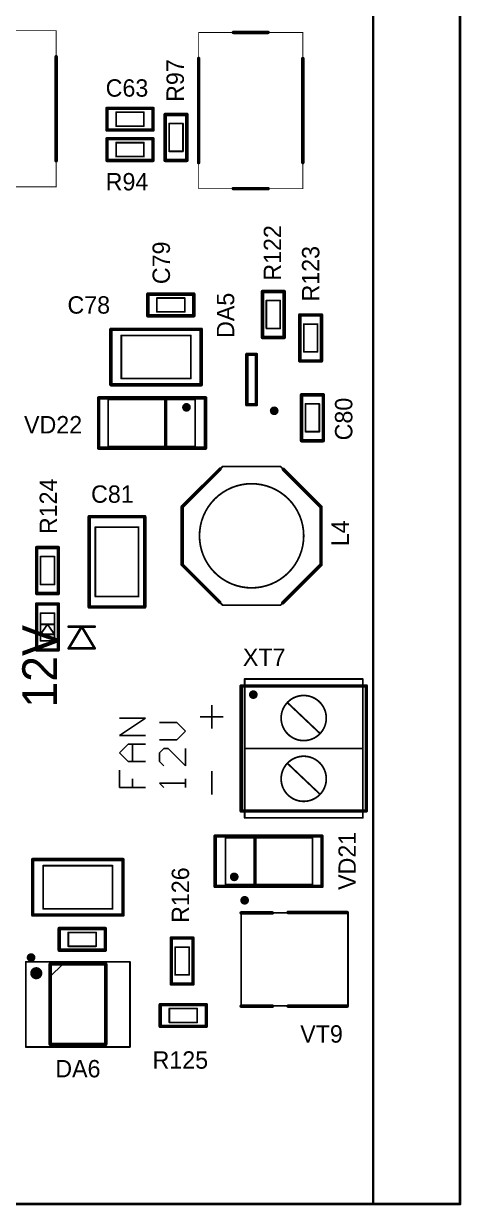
# Model space of a CAD drawing. Header units: millimetres. Extents: x 401 to 806, y 209 to 418.
# Drawn here: x 485.7 to 510.9, y 210.4 to 278.5 of the extents above; entities that cross this region are included whole.
import ezdxf

# ---------------------------------------------------------------- set-up
doc = ezdxf.new("R2010")
doc.units = ezdxf.units.MM
for name, color, linetype in [('KeepOutLayer', 6, 'Continuous'), ('Mechanical1', 6, 'Continuous'), ('TopOverlay', 28, 'Continuous')]:
    doc.layers.add(name, color=color, linetype=linetype)

msp = doc.modelspace()

# ---------------------------------------------------------------- linework, layer by layer
at = {"layer": 'KeepOutLayer', "const_width": 0.15}
for points in [[(505.85, 210.448), (505.85, 410.448)], [(510.85, 210.448), (510.85, 410.448)], [(405.85, 210.448), (505.85, 210.448)], [(505.85, 210.448), (510.85, 210.448)]]:
    msp.add_lwpolyline(points, dxfattribs=at)
at = {"layer": 'KeepOutLayer', "const_width": 0.075}
for points in [[(505.813, 210.448, 1), (505.888, 210.448, 1)], [(505.813, 210.448, 1), (505.888, 210.448, 1)], [(505.813, 210.448, 1), (505.888, 210.448, 1)], [(510.813, 210.448, 1), (510.888, 210.448, 1)], [(510.813, 210.448, 1), (510.888, 210.448, 1)]]:
    msp.add_lwpolyline(points, format="xyb", close=True, dxfattribs=at)
at = {"layer": 'Mechanical1'}
for points, const_width in [([(481.6, 278.048), (487.6, 278.048)], 0.05), ([(487.6, 269.048), (487.6, 278.048)], 0.05), ([(495.8, 277.948), (501.8, 277.948)], 0.05), ([(495.8, 268.948), (495.8, 277.948)], 0.05), ([(501.8, 268.948), (501.8, 277.948)], 0.05), ([(491.05, 273.348), (492.65, 273.348)], 0.1), ([(491.05, 272.547), (491.05, 273.348)], 0.1), ([(492.65, 272.547), (492.65, 273.348)], 0.1), ([(491.05, 272.547), (492.65, 272.547)], 0.1), ([(494.1, 272.698), (494.9, 272.698)], 0.1), ([(494.1, 271.098), (494.1, 272.698)], 0.1), ([(494.9, 271.098), (494.9, 272.698)], 0.1), ([(491.05, 270.797), (491.05, 271.598)], 0.1), ([(491.05, 271.598), (492.65, 271.598)], 0.1), ([(492.65, 270.797), (492.65, 271.598)], 0.1), ([(494.1, 271.098), (494.9, 271.098)], 0.1), ([(491.05, 270.797), (492.65, 270.797)], 0.1), ([(481.6, 269.048), (487.6, 269.048)], 0.05), ([(495.8, 268.948), (501.8, 268.948)], 0.05), ([(493.4, 261.848), (493.4, 262.648)], 0.1), ([(493.4, 262.648), (495, 262.648)], 0.1), ([(495, 261.848), (495, 262.648)], 0.1), ([(499.7, 260.898), (499.7, 262.498)], 0.1), ([(499.7, 262.498), (500.5, 262.498)], 0.1), ([(500.5, 260.898), (500.5, 262.498)], 0.1), ([(493.4, 261.848), (495, 261.848)], 0.1), ([(499.7, 260.898), (500.5, 260.898)], 0.1), ([(501.85, 259.548), (501.85, 261.148)], 0.1), ([(501.85, 261.148), (502.65, 261.148)], 0.1), ([(502.65, 259.548), (502.65, 261.148)], 0.1), ([(491.35, 260.492), (495.35, 260.492)], 0.1), ([(491.35, 258.003), (491.35, 260.492)], 0.1), ([(495.35, 258.003), (495.35, 260.492)], 0.1), ([(501.85, 259.548), (502.65, 259.548)], 0.1), ([(491.35, 258.003), (495.35, 258.003)], 0.1), ([(490.6, 254.098), (490.6, 256.798)], 0.1), ([(490.6, 256.798), (495.6, 256.798)], 0.1), ([(495.6, 254.098), (495.6, 256.798)], 0.1), ([(501.95, 254.948), (501.95, 256.548)], 0.1), ([(501.95, 256.548), (502.75, 256.548)], 0.1), ([(502.75, 254.948), (502.75, 256.548)], 0.1), ([(501.95, 254.948), (502.75, 254.948)], 0.1), ([(490.6, 254.098), (495.6, 254.098)], 0.1), ([(494.85, 250.608), (497.19, 252.948)], 0.1), ([(497.19, 252.948), (500.51, 252.948)], 0.1), ([(500.51, 252.948), (502.85, 250.608)], 0.1), ([(494.85, 247.288), (494.85, 250.608)], 0.1), ([(502.85, 247.288), (502.85, 250.608)], 0.1), ([(489.856, 245.447), (489.856, 249.448)], 0.1), ([(489.856, 249.448), (492.345, 249.448)], 0.1), ([(492.345, 245.447), (492.345, 249.448)], 0.1), ([(486.7, 246.148), (486.7, 247.748)], 0.1), ([(486.7, 247.748), (487.5, 247.748)], 0.1), ([(487.5, 246.148), (487.5, 247.748)], 0.1), ([(494.85, 247.288), (497.19, 244.948)], 0.1), ([(500.51, 244.948), (502.85, 247.288)], 0.1), ([(486.7, 246.148), (487.5, 246.148)], 0.1), ([(489.856, 245.447), (492.345, 245.447)], 0.1), ([(486.7, 242.898), (486.7, 244.498)], 0.1), ([(486.7, 244.498), (487.5, 244.498)], 0.1), ([(487.5, 242.898), (487.5, 244.498)], 0.1), ([(497.19, 244.948), (500.51, 244.948)], 0.1), ([(486.7, 243.848), (487.5, 243.848)], 0.1), ([(486.7, 243.273), (487.1, 243.848)], 0.1), ([(487.1, 243.848), (487.5, 243.273)], 0.1), ([(486.7, 243.273), (487.5, 243.273)], 0.1), ([(486.7, 242.898), (487.5, 242.898)], 0.1), ([(498.45, 232.698), (498.45, 240.698)], 0.1), ([(498.45, 240.698), (505.25, 240.698)], 0.1), ([(505.25, 232.698), (505.25, 240.698)], 0.1), ([(500.919, 239.33), (502.781, 237.566)], 0.1), ([(498.45, 236.698), (505.25, 236.698)], 0.1), ([(500.919, 235.83), (502.781, 234.066)], 0.1), ([(498.45, 232.698), (505.25, 232.698)], 0.1), ([(497.35, 231.547), (502.35, 231.547)], 0.1), ([(497.35, 228.847), (497.35, 231.547)], 0.1), ([(502.35, 228.847), (502.35, 231.547)], 0.1), ([(486.85, 229.942), (490.85, 229.942)], 0.1), ([(486.85, 227.453), (486.85, 229.942)], 0.1), ([(490.85, 227.453), (490.85, 229.942)], 0.1), ([(497.35, 228.847), (502.35, 228.847)], 0.1), ([(486.85, 227.453), (490.85, 227.453)], 0.1), ([(498.25, 227.222), (504.4, 227.222)], 0.1), ([(498.25, 221.872), (498.25, 227.222)], 0.1), ([(504.4, 221.872), (504.4, 227.222)], 0.1), ([(488.3, 225.298), (488.3, 226.098)], 0.1), ([(488.3, 226.098), (489.9, 226.098)], 0.1), ([(489.9, 225.298), (489.9, 226.098)], 0.1), ([(488.3, 225.298), (489.9, 225.298)], 0.1), ([(494.45, 223.648), (494.45, 225.248)], 0.1), ([(494.45, 225.248), (495.25, 225.248)], 0.1), ([(495.25, 223.648), (495.25, 225.248)], 0.1), ([(485.85, 224.398), (491.85, 224.398)], 0.1), ([(485.85, 219.498), (485.85, 224.398)], 0.1), ([(491.85, 219.498), (491.85, 224.398)], 0.1), ([(494.45, 223.648), (495.25, 223.648)], 0.1), ([(494.115, 221.713), (495.715, 221.713)], 0.1), ([(494.115, 220.912), (494.115, 221.713)], 0.1), ([(495.715, 220.912), (495.715, 221.713)], 0.1), ([(498.25, 221.872), (504.4, 221.872)], 0.1), ([(494.115, 220.912), (495.715, 220.912)], 0.1), ([(485.85, 219.498), (491.85, 219.498)], 0.1)]:
    msp.add_lwpolyline(points, dxfattribs=dict(at, const_width=const_width))
for points, const_width in [([(487.588, 278.048, 1), (487.613, 278.048, 1)], 0.025), ([(487.588, 278.048, 1), (487.613, 278.048, 1)], 0.025), ([(495.787, 277.948, 1), (495.812, 277.948, 1)], 0.025), ([(495.787, 277.948, 1), (495.812, 277.948, 1)], 0.025), ([(501.787, 277.948, 1), (501.812, 277.948, 1)], 0.025), ([(501.787, 277.948, 1), (501.812, 277.948, 1)], 0.025), ([(491.025, 273.348, 1), (491.075, 273.348, 1)], 0.05), ([(491.025, 273.348, 1), (491.075, 273.348, 1)], 0.05), ([(492.625, 273.348, 1), (492.675, 273.348, 1)], 0.05), ([(492.625, 273.348, 1), (492.675, 273.348, 1)], 0.05), ([(491.025, 272.547, 1), (491.075, 272.547, 1)], 0.05), ([(491.025, 272.547, 1), (491.075, 272.547, 1)], 0.05), ([(492.625, 272.547, 1), (492.675, 272.547, 1)], 0.05), ([(492.625, 272.547, 1), (492.675, 272.547, 1)], 0.05), ([(494.075, 272.698, 1), (494.125, 272.698, 1)], 0.05), ([(494.075, 272.698, 1), (494.125, 272.698, 1)], 0.05), ([(494.875, 272.698, 1), (494.925, 272.698, 1)], 0.05), ([(494.875, 272.698, 1), (494.925, 272.698, 1)], 0.05), ([(491.025, 271.598, 1), (491.075, 271.598, 1)], 0.05), ([(491.025, 271.598, 1), (491.075, 271.598, 1)], 0.05), ([(492.625, 271.598, 1), (492.675, 271.598, 1)], 0.05), ([(492.625, 271.598, 1), (492.675, 271.598, 1)], 0.05), ([(494.075, 271.098, 1), (494.125, 271.098, 1)], 0.05), ([(494.075, 271.098, 1), (494.125, 271.098, 1)], 0.05), ([(494.875, 271.098, 1), (494.925, 271.098, 1)], 0.05), ([(494.875, 271.098, 1), (494.925, 271.098, 1)], 0.05), ([(491.025, 270.797, 1), (491.075, 270.797, 1)], 0.05), ([(491.025, 270.797, 1), (491.075, 270.797, 1)], 0.05), ([(492.625, 270.797, 1), (492.675, 270.797, 1)], 0.05), ([(492.625, 270.797, 1), (492.675, 270.797, 1)], 0.05), ([(487.588, 269.048, 1), (487.613, 269.048, 1)], 0.025), ([(487.588, 269.048, 1), (487.613, 269.048, 1)], 0.025), ([(495.787, 268.948, 1), (495.812, 268.948, 1)], 0.025), ([(495.787, 268.948, 1), (495.812, 268.948, 1)], 0.025), ([(501.787, 268.948, 1), (501.812, 268.948, 1)], 0.025), ([(501.787, 268.948, 1), (501.812, 268.948, 1)], 0.025), ([(493.375, 262.648, 1), (493.425, 262.648, 1)], 0.05), ([(493.375, 262.648, 1), (493.425, 262.648, 1)], 0.05), ([(494.975, 262.648, 1), (495.025, 262.648, 1)], 0.05), ([(494.975, 262.648, 1), (495.025, 262.648, 1)], 0.05), ([(499.675, 262.498, 1), (499.725, 262.498, 1)], 0.05), ([(499.675, 262.498, 1), (499.725, 262.498, 1)], 0.05), ([(500.475, 262.498, 1), (500.525, 262.498, 1)], 0.05), ([(500.475, 262.498, 1), (500.525, 262.498, 1)], 0.05), ([(493.375, 261.848, 1), (493.425, 261.848, 1)], 0.05), ([(493.375, 261.848, 1), (493.425, 261.848, 1)], 0.05), ([(494.975, 261.848, 1), (495.025, 261.848, 1)], 0.05), ([(494.975, 261.848, 1), (495.025, 261.848, 1)], 0.05), ([(499.675, 260.898, 1), (499.725, 260.898, 1)], 0.05), ([(499.675, 260.898, 1), (499.725, 260.898, 1)], 0.05), ([(500.475, 260.898, 1), (500.525, 260.898, 1)], 0.05), ([(500.475, 260.898, 1), (500.525, 260.898, 1)], 0.05), ([(501.825, 261.148, 1), (501.875, 261.148, 1)], 0.05), ([(501.825, 261.148, 1), (501.875, 261.148, 1)], 0.05), ([(502.625, 261.148, 1), (502.675, 261.148, 1)], 0.05), ([(502.625, 261.148, 1), (502.675, 261.148, 1)], 0.05), ([(491.325, 260.492, 1), (491.375, 260.492, 1)], 0.05), ([(491.325, 260.492, 1), (491.375, 260.492, 1)], 0.05), ([(495.325, 260.492, 1), (495.375, 260.492, 1)], 0.05), ([(495.325, 260.492, 1), (495.375, 260.492, 1)], 0.05), ([(501.825, 259.548, 1), (501.875, 259.548, 1)], 0.05), ([(501.825, 259.548, 1), (501.875, 259.548, 1)], 0.05), ([(502.625, 259.548, 1), (502.675, 259.548, 1)], 0.05), ([(502.625, 259.548, 1), (502.675, 259.548, 1)], 0.05), ([(491.325, 258.003, 1), (491.375, 258.003, 1)], 0.05), ([(491.325, 258.003, 1), (491.375, 258.003, 1)], 0.05), ([(495.325, 258.003, 1), (495.375, 258.003, 1)], 0.05), ([(495.325, 258.003, 1), (495.375, 258.003, 1)], 0.05), ([(490.575, 256.798, 1), (490.625, 256.798, 1)], 0.05), ([(490.575, 256.798, 1), (490.625, 256.798, 1)], 0.05), ([(495.575, 256.798, 1), (495.625, 256.798, 1)], 0.05), ([(495.575, 256.798, 1), (495.625, 256.798, 1)], 0.05), ([(494.975, 256.348, 1), (495.225, 256.348, 1)], 0.25), ([(501.925, 256.548, 1), (501.975, 256.548, 1)], 0.05), ([(501.925, 256.548, 1), (501.975, 256.548, 1)], 0.05), ([(502.725, 256.548, 1), (502.775, 256.548, 1)], 0.05), ([(502.725, 256.548, 1), (502.775, 256.548, 1)], 0.05), ([(501.925, 254.948, 1), (501.975, 254.948, 1)], 0.05), ([(501.925, 254.948, 1), (501.975, 254.948, 1)], 0.05), ([(502.725, 254.948, 1), (502.775, 254.948, 1)], 0.05), ([(502.725, 254.948, 1), (502.775, 254.948, 1)], 0.05), ([(490.575, 254.098, 1), (490.625, 254.098, 1)], 0.05), ([(490.575, 254.098, 1), (490.625, 254.098, 1)], 0.05), ([(495.575, 254.098, 1), (495.625, 254.098, 1)], 0.05), ([(495.575, 254.098, 1), (495.625, 254.098, 1)], 0.05), ([(497.165, 252.948, 1), (497.215, 252.948, 1)], 0.05), ([(497.165, 252.948, 1), (497.215, 252.948, 1)], 0.05), ([(500.485, 252.948, 1), (500.535, 252.948, 1)], 0.05), ([(500.485, 252.948, 1), (500.535, 252.948, 1)], 0.05), ([(501.85, 248.948, 1), (495.85, 248.948, 1)], 0.1), ([(494.825, 250.608, 1), (494.875, 250.608, 1)], 0.05), ([(494.825, 250.608, 1), (494.875, 250.608, 1)], 0.05), ([(502.825, 250.608, 1), (502.875, 250.608, 1)], 0.05), ([(502.825, 250.608, 1), (502.875, 250.608, 1)], 0.05), ([(489.831, 249.448, 1), (489.881, 249.448, 1)], 0.05), ([(489.831, 249.448, 1), (489.881, 249.448, 1)], 0.05), ([(492.32, 249.448, 1), (492.37, 249.448, 1)], 0.05), ([(492.32, 249.448, 1), (492.37, 249.448, 1)], 0.05), ([(495.825, 248.948, 1), (495.875, 248.948, 1)], 0.05), ([(501.825, 248.948, 1), (501.875, 248.948, 1)], 0.05), ([(486.675, 247.748, 1), (486.725, 247.748, 1)], 0.05), ([(486.675, 247.748, 1), (486.725, 247.748, 1)], 0.05), ([(487.475, 247.748, 1), (487.525, 247.748, 1)], 0.05), ([(487.475, 247.748, 1), (487.525, 247.748, 1)], 0.05), ([(494.825, 247.288, 1), (494.875, 247.288, 1)], 0.05), ([(494.825, 247.288, 1), (494.875, 247.288, 1)], 0.05), ([(502.825, 247.288, 1), (502.875, 247.288, 1)], 0.05), ([(502.825, 247.288, 1), (502.875, 247.288, 1)], 0.05), ([(486.675, 246.148, 1), (486.725, 246.148, 1)], 0.05), ([(486.675, 246.148, 1), (486.725, 246.148, 1)], 0.05), ([(487.475, 246.148, 1), (487.525, 246.148, 1)], 0.05), ([(487.475, 246.148, 1), (487.525, 246.148, 1)], 0.05), ([(489.831, 245.447, 1), (489.881, 245.447, 1)], 0.05), ([(489.831, 245.447, 1), (489.881, 245.447, 1)], 0.05), ([(492.32, 245.447, 1), (492.37, 245.447, 1)], 0.05), ([(492.32, 245.447, 1), (492.37, 245.447, 1)], 0.05), ([(486.675, 244.498, 1), (486.725, 244.498, 1)], 0.05), ([(486.675, 244.498, 1), (486.725, 244.498, 1)], 0.05), ([(487.475, 244.498, 1), (487.525, 244.498, 1)], 0.05), ([(487.475, 244.498, 1), (487.525, 244.498, 1)], 0.05), ([(497.165, 244.948, 1), (497.215, 244.948, 1)], 0.05), ([(497.165, 244.948, 1), (497.215, 244.948, 1)], 0.05), ([(500.485, 244.948, 1), (500.535, 244.948, 1)], 0.05), ([(500.485, 244.948, 1), (500.535, 244.948, 1)], 0.05), ([(486.675, 243.848, 1), (486.725, 243.848, 1)], 0.05), ([(487.075, 243.848, 1), (487.125, 243.848, 1)], 0.05), ([(487.075, 243.848, 1), (487.125, 243.848, 1)], 0.05), ([(487.475, 243.848, 1), (487.525, 243.848, 1)], 0.05), ([(486.675, 243.273, 1), (486.725, 243.273, 1)], 0.05), ([(486.675, 243.273, 1), (486.725, 243.273, 1)], 0.05), ([(487.475, 243.273, 1), (487.525, 243.273, 1)], 0.05), ([(487.475, 243.273, 1), (487.525, 243.273, 1)], 0.05), ([(486.675, 242.898, 1), (486.725, 242.898, 1)], 0.05), ([(486.675, 242.898, 1), (486.725, 242.898, 1)], 0.05), ([(487.475, 242.898, 1), (487.525, 242.898, 1)], 0.05), ([(487.475, 242.898, 1), (487.525, 242.898, 1)], 0.05), ([(498.425, 240.698, 1), (498.475, 240.698, 1)], 0.05), ([(498.425, 240.698, 1), (498.475, 240.698, 1)], 0.05), ([(505.225, 240.698, 1), (505.275, 240.698, 1)], 0.05), ([(505.225, 240.698, 1), (505.275, 240.698, 1)], 0.05), ([(503.15, 238.448, 1), (500.55, 238.448, 1)], 0.1), ([(500.894, 239.33, 1), (500.944, 239.33, 1)], 0.05), ([(500.525, 238.448, 1), (500.575, 238.448, 1)], 0.05), ([(503.125, 238.448, 1), (503.175, 238.448, 1)], 0.05), ([(502.756, 237.566, 1), (502.806, 237.566, 1)], 0.05), ([(498.425, 236.698, 1), (498.475, 236.698, 1)], 0.05), ([(503.15, 234.948, 1), (500.55, 234.948, 1)], 0.1), ([(505.225, 236.698, 1), (505.275, 236.698, 1)], 0.05), ([(500.894, 235.83, 1), (500.944, 235.83, 1)], 0.05), ([(500.525, 234.948, 1), (500.575, 234.948, 1)], 0.05), ([(503.125, 234.948, 1), (503.175, 234.948, 1)], 0.05), ([(502.756, 234.066, 1), (502.806, 234.066, 1)], 0.05), ([(498.425, 232.698, 1), (498.475, 232.698, 1)], 0.05), ([(498.425, 232.698, 1), (498.475, 232.698, 1)], 0.05), ([(505.225, 232.698, 1), (505.275, 232.698, 1)], 0.05), ([(505.225, 232.698, 1), (505.275, 232.698, 1)], 0.05), ([(497.325, 231.547, 1), (497.375, 231.547, 1)], 0.05), ([(497.325, 231.547, 1), (497.375, 231.547, 1)], 0.05), ([(502.325, 231.547, 1), (502.375, 231.547, 1)], 0.05), ([(502.325, 231.547, 1), (502.375, 231.547, 1)], 0.05), ([(486.825, 229.942, 1), (486.875, 229.942, 1)], 0.05), ([(486.825, 229.942, 1), (486.875, 229.942, 1)], 0.05), ([(490.825, 229.942, 1), (490.875, 229.942, 1)], 0.05), ([(490.825, 229.942, 1), (490.875, 229.942, 1)], 0.05), ([(497.725, 229.298, 1), (497.975, 229.298, 1)], 0.25), ([(497.325, 228.847, 1), (497.375, 228.847, 1)], 0.05), ([(497.325, 228.847, 1), (497.375, 228.847, 1)], 0.05), ([(502.325, 228.847, 1), (502.375, 228.847, 1)], 0.05), ([(502.325, 228.847, 1), (502.375, 228.847, 1)], 0.05), ([(498.325, 227.948, 1), (498.575, 227.948, 1)], 0.25), ([(486.825, 227.453, 1), (486.875, 227.453, 1)], 0.05), ([(486.825, 227.453, 1), (486.875, 227.453, 1)], 0.05), ([(490.825, 227.453, 1), (490.875, 227.453, 1)], 0.05), ([(490.825, 227.453, 1), (490.875, 227.453, 1)], 0.05), ([(498.225, 227.222, 1), (498.275, 227.222, 1)], 0.05), ([(498.225, 227.222, 1), (498.275, 227.222, 1)], 0.05), ([(504.375, 227.222, 1), (504.425, 227.222, 1)], 0.05), ([(504.375, 227.222, 1), (504.425, 227.222, 1)], 0.05), ([(488.275, 226.098, 1), (488.325, 226.098, 1)], 0.05), ([(488.275, 226.098, 1), (488.325, 226.098, 1)], 0.05), ([(489.875, 226.098, 1), (489.925, 226.098, 1)], 0.05), ([(489.875, 226.098, 1), (489.925, 226.098, 1)], 0.05), ([(488.275, 225.298, 1), (488.325, 225.298, 1)], 0.05), ([(488.275, 225.298, 1), (488.325, 225.298, 1)], 0.05), ([(489.875, 225.298, 1), (489.925, 225.298, 1)], 0.05), ([(489.875, 225.298, 1), (489.925, 225.298, 1)], 0.05), ([(494.425, 225.248, 1), (494.475, 225.248, 1)], 0.05), ([(494.425, 225.248, 1), (494.475, 225.248, 1)], 0.05), ([(495.225, 225.248, 1), (495.275, 225.248, 1)], 0.05), ([(495.225, 225.248, 1), (495.275, 225.248, 1)], 0.05), ([(485.825, 224.398, 1), (485.875, 224.398, 1)], 0.05), ([(485.825, 224.398, 1), (485.875, 224.398, 1)], 0.05), ([(486.28, 223.748, 1), (486.63, 223.748, 1)], 0.35), ([(491.825, 224.398, 1), (491.875, 224.398, 1)], 0.05), ([(491.825, 224.398, 1), (491.875, 224.398, 1)], 0.05), ([(494.425, 223.648, 1), (494.475, 223.648, 1)], 0.05), ([(494.425, 223.648, 1), (494.475, 223.648, 1)], 0.05), ([(495.225, 223.648, 1), (495.275, 223.648, 1)], 0.05), ([(495.225, 223.648, 1), (495.275, 223.648, 1)], 0.05), ([(494.09, 221.713, 1), (494.14, 221.713, 1)], 0.05), ([(494.09, 221.713, 1), (494.14, 221.713, 1)], 0.05), ([(495.69, 221.713, 1), (495.74, 221.713, 1)], 0.05), ([(495.69, 221.713, 1), (495.74, 221.713, 1)], 0.05), ([(498.225, 221.872, 1), (498.275, 221.872, 1)], 0.05), ([(498.225, 221.872, 1), (498.275, 221.872, 1)], 0.05), ([(504.375, 221.872, 1), (504.425, 221.872, 1)], 0.05), ([(504.375, 221.872, 1), (504.425, 221.872, 1)], 0.05), ([(494.09, 220.912, 1), (494.14, 220.912, 1)], 0.05), ([(494.09, 220.912, 1), (494.14, 220.912, 1)], 0.05), ([(495.69, 220.912, 1), (495.74, 220.912, 1)], 0.05), ([(495.69, 220.912, 1), (495.74, 220.912, 1)], 0.05), ([(485.825, 219.498, 1), (485.875, 219.498, 1)], 0.05), ([(485.825, 219.498, 1), (485.875, 219.498, 1)], 0.05), ([(491.825, 219.498, 1), (491.875, 219.498, 1)], 0.05), ([(491.825, 219.498, 1), (491.875, 219.498, 1)], 0.05)]:
    msp.add_lwpolyline(points, format="xyb", close=True, dxfattribs=dict(at, const_width=const_width))
at = {"layer": 'TopOverlay'}
for p, q in [((496.556, 237.848), (496.556, 239.181)), ((491.25, 237.447), (492.75, 238.446)), ((492.75, 238.446), (491.25, 238.446)), ((495.889, 238.514), (497.222, 238.514)), ((494.55, 238.196), (493.55, 238.196)), ((495.05, 237.697), (494.55, 238.196)), ((494.55, 237.197), (495.05, 237.697)), ((492.75, 237.447), (491.25, 237.447)), ((491.25, 236.447), (491.75, 236.947)), ((491.75, 236.947), (492.75, 236.947)), ((492.75, 236.947), (492, 236.947)), ((492, 236.947), (492, 235.947)), ((493.55, 237.197), (494.55, 237.197)), ((491.75, 235.947), (491.25, 236.447)), ((493.8, 236.697), (493.55, 236.447)), ((493.55, 236.447), (493.55, 235.947)), ((494.05, 236.697), (493.8, 236.697)), ((495.05, 235.697), (494.05, 236.697)), ((495.05, 236.697), (495.05, 235.697)), ((492.75, 235.947), (491.75, 235.947)), ((493.55, 235.947), (493.8, 235.697)), ((491.25, 235.447), (491.25, 234.448)), ((492, 234.448), (492, 234.947)), ((492, 234.947), (492, 234.448)), ((495.05, 234.448), (495.05, 234.947)), ((495.05, 234.947), (495.05, 234.698)), ((496.556, 234.048), (496.556, 235.381)), ((491.25, 234.448), (492, 234.448)), ((492, 234.448), (492.75, 234.448)), ((495.05, 234.698), (493.55, 234.698)), ((493.55, 234.698), (493.8, 234.448)), ((487.975, 224.273), (487.255, 224.273)), ((487.255, 224.273), (487.255, 223.553)), ((487.255, 223.553), (487.975, 224.273))]:
    msp.add_line(p, q, dxfattribs=at)
for points, const_width in [([(497.8, 277.948), (499.8, 277.948)], 0.2), ([(487.6, 270.548), (487.6, 276.548)], 0.2), ([(495.8, 270.448), (495.8, 276.448)], 0.2), ([(501.8, 270.448), (501.8, 276.448)], 0.2), ([(490.525, 273.573), (493.175, 273.573)], 0.2), ([(490.525, 272.323), (490.525, 273.573)], 0.2), ([(493.175, 272.323), (493.175, 273.573)], 0.2), ([(493.875, 273.223), (495.125, 273.223)], 0.2), ([(493.875, 270.573), (493.875, 273.223)], 0.2), ([(495.125, 270.573), (495.125, 273.223)], 0.2), ([(490.525, 272.323), (493.175, 272.323)], 0.2), ([(490.525, 270.573), (490.525, 271.823)], 0.2), ([(490.525, 271.823), (493.175, 271.823)], 0.2), ([(493.175, 270.573), (493.175, 271.823)], 0.2), ([(490.525, 270.573), (493.175, 270.573)], 0.2), ([(493.875, 270.573), (495.125, 270.573)], 0.2), ([(497.8, 268.948), (499.8, 268.948)], 0.2), ([(492.875, 261.623), (492.875, 262.873)], 0.2), ([(492.875, 262.873), (495.525, 262.873)], 0.2), ([(495.525, 261.623), (495.525, 262.873)], 0.2), ([(499.475, 260.373), (499.475, 263.023)], 0.2), ([(499.475, 263.023), (500.725, 263.023)], 0.2), ([(500.725, 260.373), (500.725, 263.023)], 0.2), ([(492.875, 261.623), (495.525, 261.623)], 0.2), ([(501.625, 259.023), (501.625, 261.673)], 0.2), ([(501.625, 261.673), (502.875, 261.673)], 0.2), ([(502.875, 259.023), (502.875, 261.673)], 0.2), ([(490.75, 257.648), (490.75, 260.848)], 0.2), ([(490.75, 260.848), (495.95, 260.848)], 0.2), ([(495.95, 257.648), (495.95, 260.848)], 0.2), ([(499.475, 260.373), (500.725, 260.373)], 0.2), ([(498.575, 256.498), (498.575, 259.398)], 0.2), ([(498.575, 259.398), (499.125, 259.398)], 0.2), ([(499.125, 256.498), (499.125, 259.398)], 0.2), ([(501.625, 259.023), (502.875, 259.023)], 0.2), ([(490.75, 257.648), (495.95, 257.648)], 0.2), ([(490.05, 253.998), (490.05, 256.898)], 0.2), ([(490.05, 256.898), (496.2, 256.898)], 0.2), ([(493.9, 253.998), (493.9, 256.898)], 0.2), ([(496.2, 253.998), (496.2, 256.898)], 0.2), ([(501.725, 254.423), (501.725, 257.073)], 0.2), ([(501.725, 257.073), (502.975, 257.073)], 0.2), ([(502.975, 254.423), (502.975, 257.073)], 0.2), ([(498.575, 256.498), (499.125, 256.498)], 0.2), ([(490.05, 253.998), (496.2, 253.998)], 0.2), ([(501.725, 254.423), (502.975, 254.423)], 0.2), ([(494.85, 250.608), (497.033, 252.79)], 0.2), ([(500.68, 252.778), (502.85, 250.608)], 0.2), ([(494.85, 247.288), (494.85, 250.608)], 0.2), ([(502.85, 247.288), (502.85, 250.608)], 0.2), ([(489.5, 250.048), (492.7, 250.048)], 0.2), ([(489.5, 244.848), (489.5, 250.048)], 0.2), ([(492.7, 244.848), (492.7, 250.048)], 0.2), ([(486.475, 245.623), (486.475, 248.273)], 0.2), ([(486.475, 248.273), (487.725, 248.273)], 0.2), ([(487.725, 245.623), (487.725, 248.273)], 0.2), ([(494.85, 247.288), (497.007, 245.13)], 0.2), ([(500.642, 245.08), (502.85, 247.288)], 0.2), ([(486.475, 245.623), (487.725, 245.623)], 0.2), ([(486.475, 242.373), (486.475, 245.023)], 0.2), ([(486.475, 245.023), (487.725, 245.023)], 0.2), ([(487.725, 242.373), (487.725, 245.023)], 0.2), ([(489.5, 244.848), (492.7, 244.848)], 0.2), ([(488.32, 243.714), (489.82, 243.714)], 0.15), ([(488.32, 242.464), (489.07, 243.714)], 0.15), ([(489.07, 243.714), (489.82, 242.464)], 0.15), ([(486.475, 242.373), (487.725, 242.373)], 0.2), ([(488.32, 242.464), (489.82, 242.464)], 0.15), ([(498.25, 240.298), (505.45, 240.298)], 0.2), ([(498.25, 233.098), (498.25, 240.298)], 0.2), ([(505.45, 233.098), (505.45, 240.298)], 0.2), ([(498.25, 233.098), (505.45, 233.098)], 0.2), ([(496.75, 228.748), (496.75, 231.648)], 0.2), ([(496.75, 231.648), (502.9, 231.648)], 0.2), ([(499.05, 228.748), (499.05, 231.648)], 0.2), ([(502.9, 228.748), (502.9, 231.648)], 0.2), ([(486.25, 227.098), (486.25, 230.298)], 0.2), ([(486.25, 230.298), (491.45, 230.298)], 0.2), ([(491.45, 227.098), (491.45, 230.298)], 0.2), ([(496.75, 228.748), (502.9, 228.748)], 0.2), ([(486.25, 227.098), (491.45, 227.098)], 0.2), ([(498.25, 227.223), (500.05, 227.223)], 0.2), ([(500.95, 227.248), (504.35, 227.248)], 0.2), ([(487.775, 225.073), (487.775, 226.323)], 0.2), ([(487.775, 226.323), (490.425, 226.323)], 0.2), ([(490.425, 225.073), (490.425, 226.323)], 0.2), ([(494.225, 223.123), (494.225, 225.773)], 0.2), ([(494.225, 225.773), (495.475, 225.773)], 0.2), ([(495.475, 223.123), (495.475, 225.773)], 0.2), ([(487.775, 225.073), (490.425, 225.073)], 0.2), ([(487.255, 219.648), (487.255, 224.273)], 0.2), ([(487.255, 224.273), (490.455, 224.273)], 0.2), ([(490.455, 219.648), (490.455, 224.273)], 0.2), ([(494.225, 223.123), (495.475, 223.123)], 0.2), ([(493.59, 221.938), (496.24, 221.938)], 0.2), ([(493.59, 220.688), (493.59, 221.938)], 0.2), ([(496.24, 220.688), (496.24, 221.938)], 0.2), ([(498.25, 221.848), (500.05, 221.848)], 0.2), ([(500.95, 221.848), (504.35, 221.848)], 0.2), ([(493.59, 220.688), (496.24, 220.688)], 0.2), ([(487.255, 219.648), (490.455, 219.648)], 0.2)]:
    msp.add_lwpolyline(points, dxfattribs=dict(at, const_width=const_width))
for points, const_width in [([(497.75, 277.948, 1), (497.85, 277.948, 1)], 0.1), ([(499.75, 277.948, 1), (499.85, 277.948, 1)], 0.1), ([(487.55, 276.548, 1), (487.65, 276.548, 1)], 0.1), ([(495.75, 276.448, 1), (495.85, 276.448, 1)], 0.1), ([(501.75, 276.448, 1), (501.85, 276.448, 1)], 0.1), ([(490.475, 273.573, 1), (490.575, 273.573, 1)], 0.1), ([(490.475, 273.573, 1), (490.575, 273.573, 1)], 0.1), ([(493.125, 273.573, 1), (493.225, 273.573, 1)], 0.1), ([(493.125, 273.573, 1), (493.225, 273.573, 1)], 0.1), ([(493.825, 273.223, 1), (493.925, 273.223, 1)], 0.1), ([(493.825, 273.223, 1), (493.925, 273.223, 1)], 0.1), ([(495.075, 273.223, 1), (495.175, 273.223, 1)], 0.1), ([(495.075, 273.223, 1), (495.175, 273.223, 1)], 0.1), ([(490.475, 272.323, 1), (490.575, 272.323, 1)], 0.1), ([(490.475, 272.323, 1), (490.575, 272.323, 1)], 0.1), ([(493.125, 272.323, 1), (493.225, 272.323, 1)], 0.1), ([(493.125, 272.323, 1), (493.225, 272.323, 1)], 0.1), ([(490.475, 271.823, 1), (490.575, 271.823, 1)], 0.1), ([(490.475, 271.823, 1), (490.575, 271.823, 1)], 0.1), ([(493.125, 271.823, 1), (493.225, 271.823, 1)], 0.1), ([(493.125, 271.823, 1), (493.225, 271.823, 1)], 0.1), ([(487.55, 270.548, 1), (487.65, 270.548, 1)], 0.1), ([(490.475, 270.573, 1), (490.575, 270.573, 1)], 0.1), ([(490.475, 270.573, 1), (490.575, 270.573, 1)], 0.1), ([(493.125, 270.573, 1), (493.225, 270.573, 1)], 0.1), ([(493.125, 270.573, 1), (493.225, 270.573, 1)], 0.1), ([(493.825, 270.573, 1), (493.925, 270.573, 1)], 0.1), ([(493.825, 270.573, 1), (493.925, 270.573, 1)], 0.1), ([(495.075, 270.573, 1), (495.175, 270.573, 1)], 0.1), ([(495.075, 270.573, 1), (495.175, 270.573, 1)], 0.1), ([(495.75, 270.448, 1), (495.85, 270.448, 1)], 0.1), ([(501.75, 270.448, 1), (501.85, 270.448, 1)], 0.1), ([(497.75, 268.948, 1), (497.85, 268.948, 1)], 0.1), ([(499.75, 268.948, 1), (499.85, 268.948, 1)], 0.1), ([(492.825, 262.873, 1), (492.925, 262.873, 1)], 0.1), ([(492.825, 262.873, 1), (492.925, 262.873, 1)], 0.1), ([(495.475, 262.873, 1), (495.575, 262.873, 1)], 0.1), ([(495.475, 262.873, 1), (495.575, 262.873, 1)], 0.1), ([(499.425, 263.023, 1), (499.525, 263.023, 1)], 0.1), ([(499.425, 263.023, 1), (499.525, 263.023, 1)], 0.1), ([(500.675, 263.023, 1), (500.775, 263.023, 1)], 0.1), ([(500.675, 263.023, 1), (500.775, 263.023, 1)], 0.1), ([(492.825, 261.623, 1), (492.925, 261.623, 1)], 0.1), ([(492.825, 261.623, 1), (492.925, 261.623, 1)], 0.1), ([(495.475, 261.623, 1), (495.575, 261.623, 1)], 0.1), ([(495.475, 261.623, 1), (495.575, 261.623, 1)], 0.1), ([(501.575, 261.673, 1), (501.675, 261.673, 1)], 0.1), ([(501.575, 261.673, 1), (501.675, 261.673, 1)], 0.1), ([(502.825, 261.673, 1), (502.925, 261.673, 1)], 0.1), ([(502.825, 261.673, 1), (502.925, 261.673, 1)], 0.1), ([(490.7, 260.848, 1), (490.8, 260.848, 1)], 0.1), ([(490.7, 260.848, 1), (490.8, 260.848, 1)], 0.1), ([(495.9, 260.848, 1), (496, 260.848, 1)], 0.1), ([(495.9, 260.848, 1), (496, 260.848, 1)], 0.1), ([(499.425, 260.373, 1), (499.525, 260.373, 1)], 0.1), ([(499.425, 260.373, 1), (499.525, 260.373, 1)], 0.1), ([(500.675, 260.373, 1), (500.775, 260.373, 1)], 0.1), ([(500.675, 260.373, 1), (500.775, 260.373, 1)], 0.1), ([(498.525, 259.398, 1), (498.625, 259.398, 1)], 0.1), ([(498.525, 259.398, 1), (498.625, 259.398, 1)], 0.1), ([(499.075, 259.398, 1), (499.175, 259.398, 1)], 0.1), ([(499.075, 259.398, 1), (499.175, 259.398, 1)], 0.1), ([(501.575, 259.023, 1), (501.675, 259.023, 1)], 0.1), ([(501.575, 259.023, 1), (501.675, 259.023, 1)], 0.1), ([(502.825, 259.023, 1), (502.925, 259.023, 1)], 0.1), ([(502.825, 259.023, 1), (502.925, 259.023, 1)], 0.1), ([(490.7, 257.648, 1), (490.8, 257.648, 1)], 0.1), ([(490.7, 257.648, 1), (490.8, 257.648, 1)], 0.1), ([(495.9, 257.648, 1), (496, 257.648, 1)], 0.1), ([(495.9, 257.648, 1), (496, 257.648, 1)], 0.1), ([(490, 256.898, 1), (490.1, 256.898, 1)], 0.1), ([(490, 256.898, 1), (490.1, 256.898, 1)], 0.1), ([(493.85, 256.898, 1), (493.95, 256.898, 1)], 0.1), ([(496.15, 256.898, 1), (496.25, 256.898, 1)], 0.1), ([(496.15, 256.898, 1), (496.25, 256.898, 1)], 0.1), ([(501.675, 257.073, 1), (501.775, 257.073, 1)], 0.1), ([(501.675, 257.073, 1), (501.775, 257.073, 1)], 0.1), ([(502.925, 257.073, 1), (503.025, 257.073, 1)], 0.1), ([(502.925, 257.073, 1), (503.025, 257.073, 1)], 0.1), ([(498.525, 256.498, 1), (498.625, 256.498, 1)], 0.1), ([(498.525, 256.498, 1), (498.625, 256.498, 1)], 0.1), ([(499.075, 256.498, 1), (499.175, 256.498, 1)], 0.1), ([(499.075, 256.498, 1), (499.175, 256.498, 1)], 0.1), ([(500.275, 256.148, 1), (500.025, 256.148, 1)], 0.25), ([(499.962, 256.148, 1), (500.087, 256.148, 1)], 0.125), ([(500.212, 256.148, 1), (500.337, 256.148, 1)], 0.125), ([(490, 253.998, 1), (490.1, 253.998, 1)], 0.1), ([(490, 253.998, 1), (490.1, 253.998, 1)], 0.1), ([(493.85, 253.998, 1), (493.95, 253.998, 1)], 0.1), ([(496.15, 253.998, 1), (496.25, 253.998, 1)], 0.1), ([(496.15, 253.998, 1), (496.25, 253.998, 1)], 0.1), ([(501.675, 254.423, 1), (501.775, 254.423, 1)], 0.1), ([(501.675, 254.423, 1), (501.775, 254.423, 1)], 0.1), ([(502.925, 254.423, 1), (503.025, 254.423, 1)], 0.1), ([(502.925, 254.423, 1), (503.025, 254.423, 1)], 0.1), ([(496.983, 252.79, 1), (497.083, 252.79, 1)], 0.1), ([(500.63, 252.778, 1), (500.73, 252.778, 1)], 0.1), ([(494.8, 250.608, 1), (494.9, 250.608, 1)], 0.1), ([(494.8, 250.608, 1), (494.9, 250.608, 1)], 0.1), ([(502.8, 250.608, 1), (502.9, 250.608, 1)], 0.1), ([(502.8, 250.608, 1), (502.9, 250.608, 1)], 0.1), ([(489.45, 250.048, 1), (489.55, 250.048, 1)], 0.1), ([(489.45, 250.048, 1), (489.55, 250.048, 1)], 0.1), ([(492.65, 250.048, 1), (492.75, 250.048, 1)], 0.1), ([(492.65, 250.048, 1), (492.75, 250.048, 1)], 0.1), ([(486.425, 248.273, 1), (486.525, 248.273, 1)], 0.1), ([(486.425, 248.273, 1), (486.525, 248.273, 1)], 0.1), ([(487.675, 248.273, 1), (487.775, 248.273, 1)], 0.1), ([(487.675, 248.273, 1), (487.775, 248.273, 1)], 0.1), ([(494.8, 247.288, 1), (494.9, 247.288, 1)], 0.1), ([(494.8, 247.288, 1), (494.9, 247.288, 1)], 0.1), ([(502.8, 247.288, 1), (502.9, 247.288, 1)], 0.1), ([(502.8, 247.288, 1), (502.9, 247.288, 1)], 0.1), ([(486.425, 245.623, 1), (486.525, 245.623, 1)], 0.1), ([(486.425, 245.623, 1), (486.525, 245.623, 1)], 0.1), ([(486.425, 245.023, 1), (486.525, 245.023, 1)], 0.1), ([(486.425, 245.023, 1), (486.525, 245.023, 1)], 0.1), ([(487.675, 245.623, 1), (487.775, 245.623, 1)], 0.1), ([(487.675, 245.623, 1), (487.775, 245.623, 1)], 0.1), ([(487.675, 245.023, 1), (487.775, 245.023, 1)], 0.1), ([(487.675, 245.023, 1), (487.775, 245.023, 1)], 0.1), ([(496.957, 245.13, 1), (497.057, 245.13, 1)], 0.1), ([(500.592, 245.08, 1), (500.692, 245.08, 1)], 0.1), ([(489.45, 244.848, 1), (489.55, 244.848, 1)], 0.1), ([(489.45, 244.848, 1), (489.55, 244.848, 1)], 0.1), ([(492.65, 244.848, 1), (492.75, 244.848, 1)], 0.1), ([(492.65, 244.848, 1), (492.75, 244.848, 1)], 0.1), ([(488.283, 243.714, 1), (488.358, 243.714, 1)], 0.075), ([(489.033, 243.714, 1), (489.108, 243.714, 1)], 0.075), ([(489.033, 243.714, 1), (489.108, 243.714, 1)], 0.075), ([(489.783, 243.714, 1), (489.858, 243.714, 1)], 0.075), ([(486.425, 242.373, 1), (486.525, 242.373, 1)], 0.1), ([(486.425, 242.373, 1), (486.525, 242.373, 1)], 0.1), ([(487.675, 242.373, 1), (487.775, 242.373, 1)], 0.1), ([(487.675, 242.373, 1), (487.775, 242.373, 1)], 0.1), ([(488.283, 242.464, 1), (488.358, 242.464, 1)], 0.075), ([(488.283, 242.464, 1), (488.358, 242.464, 1)], 0.075), ([(489.783, 242.464, 1), (489.858, 242.464, 1)], 0.075), ([(489.783, 242.464, 1), (489.858, 242.464, 1)], 0.075), ([(498.2, 240.298, 1), (498.3, 240.298, 1)], 0.1), ([(498.2, 240.298, 1), (498.3, 240.298, 1)], 0.1), ([(505.4, 240.298, 1), (505.5, 240.298, 1)], 0.1), ([(505.4, 240.298, 1), (505.5, 240.298, 1)], 0.1), ([(498.825, 239.798, 1), (499.075, 239.798, 1)], 0.25), ([(498.2, 233.098, 1), (498.3, 233.098, 1)], 0.1), ([(498.2, 233.098, 1), (498.3, 233.098, 1)], 0.1), ([(505.4, 233.098, 1), (505.5, 233.098, 1)], 0.1), ([(505.4, 233.098, 1), (505.5, 233.098, 1)], 0.1), ([(496.7, 231.648, 1), (496.8, 231.648, 1)], 0.1), ([(496.7, 231.648, 1), (496.8, 231.648, 1)], 0.1), ([(499, 231.648, 1), (499.1, 231.648, 1)], 0.1), ([(502.85, 231.648, 1), (502.95, 231.648, 1)], 0.1), ([(502.85, 231.648, 1), (502.95, 231.648, 1)], 0.1), ([(486.2, 230.298, 1), (486.3, 230.298, 1)], 0.1), ([(486.2, 230.298, 1), (486.3, 230.298, 1)], 0.1), ([(491.4, 230.298, 1), (491.5, 230.298, 1)], 0.1), ([(491.4, 230.298, 1), (491.5, 230.298, 1)], 0.1), ([(496.7, 228.748, 1), (496.8, 228.748, 1)], 0.1), ([(496.7, 228.748, 1), (496.8, 228.748, 1)], 0.1), ([(499, 228.748, 1), (499.1, 228.748, 1)], 0.1), ([(502.85, 228.748, 1), (502.95, 228.748, 1)], 0.1), ([(502.85, 228.748, 1), (502.95, 228.748, 1)], 0.1), ([(498.575, 227.948, 1), (498.325, 227.948, 1)], 0.25), ([(498.263, 227.948, 1), (498.388, 227.948, 1)], 0.125), ([(498.513, 227.948, 1), (498.638, 227.948, 1)], 0.125), ([(486.2, 227.098, 1), (486.3, 227.098, 1)], 0.1), ([(486.2, 227.098, 1), (486.3, 227.098, 1)], 0.1), ([(491.4, 227.098, 1), (491.5, 227.098, 1)], 0.1), ([(491.4, 227.098, 1), (491.5, 227.098, 1)], 0.1), ([(498.2, 227.223, 1), (498.3, 227.223, 1)], 0.1), ([(500, 227.223, 1), (500.1, 227.223, 1)], 0.1), ([(500.9, 227.248, 1), (501, 227.248, 1)], 0.1), ([(504.3, 227.248, 1), (504.4, 227.248, 1)], 0.1), ([(487.725, 226.323, 1), (487.825, 226.323, 1)], 0.1), ([(487.725, 226.323, 1), (487.825, 226.323, 1)], 0.1), ([(490.375, 226.323, 1), (490.475, 226.323, 1)], 0.1), ([(490.375, 226.323, 1), (490.475, 226.323, 1)], 0.1), ([(494.175, 225.773, 1), (494.275, 225.773, 1)], 0.1), ([(494.175, 225.773, 1), (494.275, 225.773, 1)], 0.1), ([(495.425, 225.773, 1), (495.525, 225.773, 1)], 0.1), ([(495.425, 225.773, 1), (495.525, 225.773, 1)], 0.1), ([(486.28, 224.648, 1), (486.03, 224.648, 1)], 0.25), ([(485.968, 224.648, 1), (486.093, 224.648, 1)], 0.125), ([(486.218, 224.648, 1), (486.343, 224.648, 1)], 0.125), ([(487.725, 225.073, 1), (487.825, 225.073, 1)], 0.1), ([(487.725, 225.073, 1), (487.825, 225.073, 1)], 0.1), ([(490.375, 225.073, 1), (490.475, 225.073, 1)], 0.1), ([(490.375, 225.073, 1), (490.475, 225.073, 1)], 0.1), ([(487.205, 224.273, 1), (487.305, 224.273, 1)], 0.1), ([(487.205, 224.273, 1), (487.305, 224.273, 1)], 0.1), ([(490.405, 224.273, 1), (490.505, 224.273, 1)], 0.1), ([(490.405, 224.273, 1), (490.505, 224.273, 1)], 0.1), ([(494.175, 223.123, 1), (494.275, 223.123, 1)], 0.1), ([(494.175, 223.123, 1), (494.275, 223.123, 1)], 0.1), ([(495.425, 223.123, 1), (495.525, 223.123, 1)], 0.1), ([(495.425, 223.123, 1), (495.525, 223.123, 1)], 0.1), ([(493.54, 221.938, 1), (493.64, 221.938, 1)], 0.1), ([(493.54, 221.938, 1), (493.64, 221.938, 1)], 0.1), ([(496.19, 221.938, 1), (496.29, 221.938, 1)], 0.1), ([(496.19, 221.938, 1), (496.29, 221.938, 1)], 0.1), ([(498.2, 221.848, 1), (498.3, 221.848, 1)], 0.1), ([(500, 221.848, 1), (500.1, 221.848, 1)], 0.1), ([(500.9, 221.848, 1), (501, 221.848, 1)], 0.1), ([(504.3, 221.848, 1), (504.4, 221.848, 1)], 0.1), ([(493.54, 220.688, 1), (493.64, 220.688, 1)], 0.1), ([(493.54, 220.688, 1), (493.64, 220.688, 1)], 0.1), ([(496.19, 220.688, 1), (496.29, 220.688, 1)], 0.1), ([(496.19, 220.688, 1), (496.29, 220.688, 1)], 0.1), ([(487.205, 219.648, 1), (487.305, 219.648, 1)], 0.1), ([(487.205, 219.648, 1), (487.305, 219.648, 1)], 0.1), ([(490.405, 219.648, 1), (490.505, 219.648, 1)], 0.1), ([(490.405, 219.648, 1), (490.505, 219.648, 1)], 0.1)]:
    msp.add_lwpolyline(points, format="xyb", close=True, dxfattribs=dict(at, const_width=const_width))

# ---------------------------------------------------------------- texts
for s, height, p in [('R97', 1, (494.95, 273.948)), ('R122', 1, (500.55, 263.648)), ('C79', 1, (494.15, 263.448)), ('R123', 1, (502.75, 262.448)), ('DA5', 1, (497.85, 260.348)), ('C80', 1, (504.65, 254.448)), ('R124', 1, (487.65, 249.048)), ('L4', 1, (504.45, 248.348)), ('12V', 2, (487.65, 239.048)), ('VD21', 1, (504.85, 228.548)), ('R126', 1, (495.25, 226.648))]:
    msp.add_text(s, height=height, rotation=90, dxfattribs=at).set_placement(p)
for s, p in [('C63', (490.45, 274.248)), ('R94', (490.45, 268.848)), ('C78', (488.25, 261.748)), ('VD22', (485.75, 254.848)), ('C81', (489.61, 250.85)), ('XT7', (498.348, 241.452)), ('VT9', (501.65, 219.748)), ('R125', (493.15, 218.248)), ('DA6', (487.55, 217.748))]:
    msp.add_text(s, height=1, dxfattribs=at).set_placement(p)

doc.saveas('drawing.dxf')
